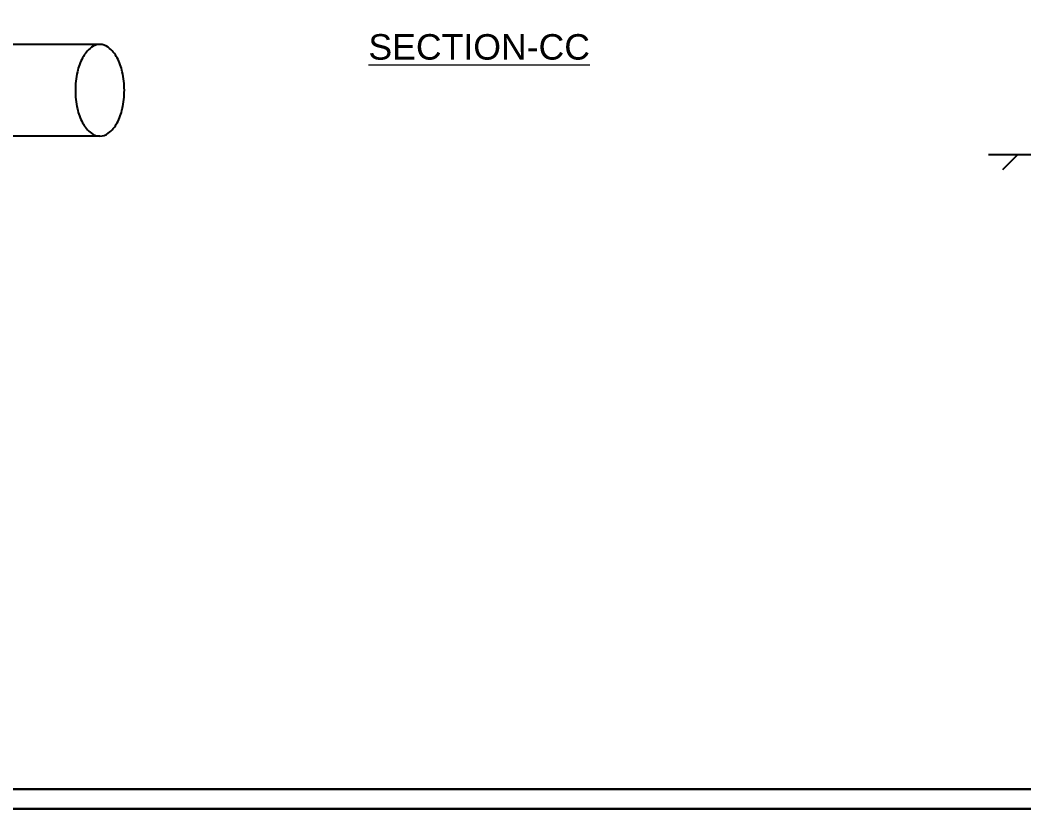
# Model space of a CAD drawing. Header units: inches. Extents: x -159432 to -126829, y -44881 to -40109.
# Drawn here: x -131129 to -131010.8, y -42613.3 to -42520.4 of the extents above; entities that cross this region are included whole.
import ezdxf

# ---------------------------------------------------------------- set-up
doc = ezdxf.new("R2010")
doc.units = ezdxf.units.IN
doc.header["$LTSCALE"] = 10
doc.header["$MEASUREMENT"] = 0
for name, color, linetype, lineweight in [('line', 134, 'Continuous', 30), ('text-2', 7, 'Continuous', 20), ('wall', 7, 'Continuous', 25)]:
    doc.layers.add(name, color=color, linetype=linetype, lineweight=lineweight)
doc.styles.add('TAVE2', font='arial.ttf')

msp = doc.modelspace()

# ---------------------------------------------------------------- linework, layer by layer
at = {"layer": 'line'}
msp.add_lwpolyline([(-131313.71342, -42613.2645), (-130779.8451, -42613.2645), (-130779.8451, -42258.18385), (-131313.71342, -42258.18385)], close=True, dxfattribs=at)
msp.add_lwpolyline([(-130814.18674, -42260.51814), (-131311.37914, -42260.51814), (-131311.37914, -42610.93022), (-130814.18674, -42610.93022)], dxfattribs=at)
at = {"layer": 'wall'}
for p, q in [((-131119.5894, -42523.26119), (-131135.26835, -42523.26119)), ((-131119.5894, -42534.06119), (-131135.26835, -42534.06119)), ((-131015.00533, -42536.21914), (-130955.33268, -42536.21914)), ((-131011.5625, -42536.21914), (-131013.38364, -42538.04028))]:
    msp.add_line(p, q, dxfattribs=at)
msp.add_lwpolyline([(-131119.5894, -42523.26119, 0.166500684), (-131120.57985, -42523.60042, 0.105527749), (-131121.62752, -42524.84282, 0.068281048), (-131122.23392, -42526.48394, 0.054451775), (-131122.47173, -42528.66119, 0.054451775), (-131122.23392, -42530.83845, 0.068281048), (-131121.62752, -42532.47957, 0.105527749), (-131120.57985, -42533.72197, 0.166500684), (-131119.5894, -42534.06119, 0.166500684), (-131118.59896, -42533.72197, 0.105527749), (-131117.55129, -42532.47957, 0.068281048), (-131116.94489, -42530.83845, 0.054451775), (-131116.70707, -42528.66119, 0.054451775), (-131116.94489, -42526.48394, 0.068281048), (-131117.55129, -42524.84282, 0.105527749), (-131118.59896, -42523.60042, 0.166500684)], format="xyb", close=True, dxfattribs=at)

# ---------------------------------------------------------------- texts
at = {"layer": 'text-2', "style": 'TAVE2'}
msp.add_text('%%uSECTION-CC', height=3, dxfattribs=at).set_placement((-131087.98476, -42525.04728))

doc.saveas('drawing.dxf')
